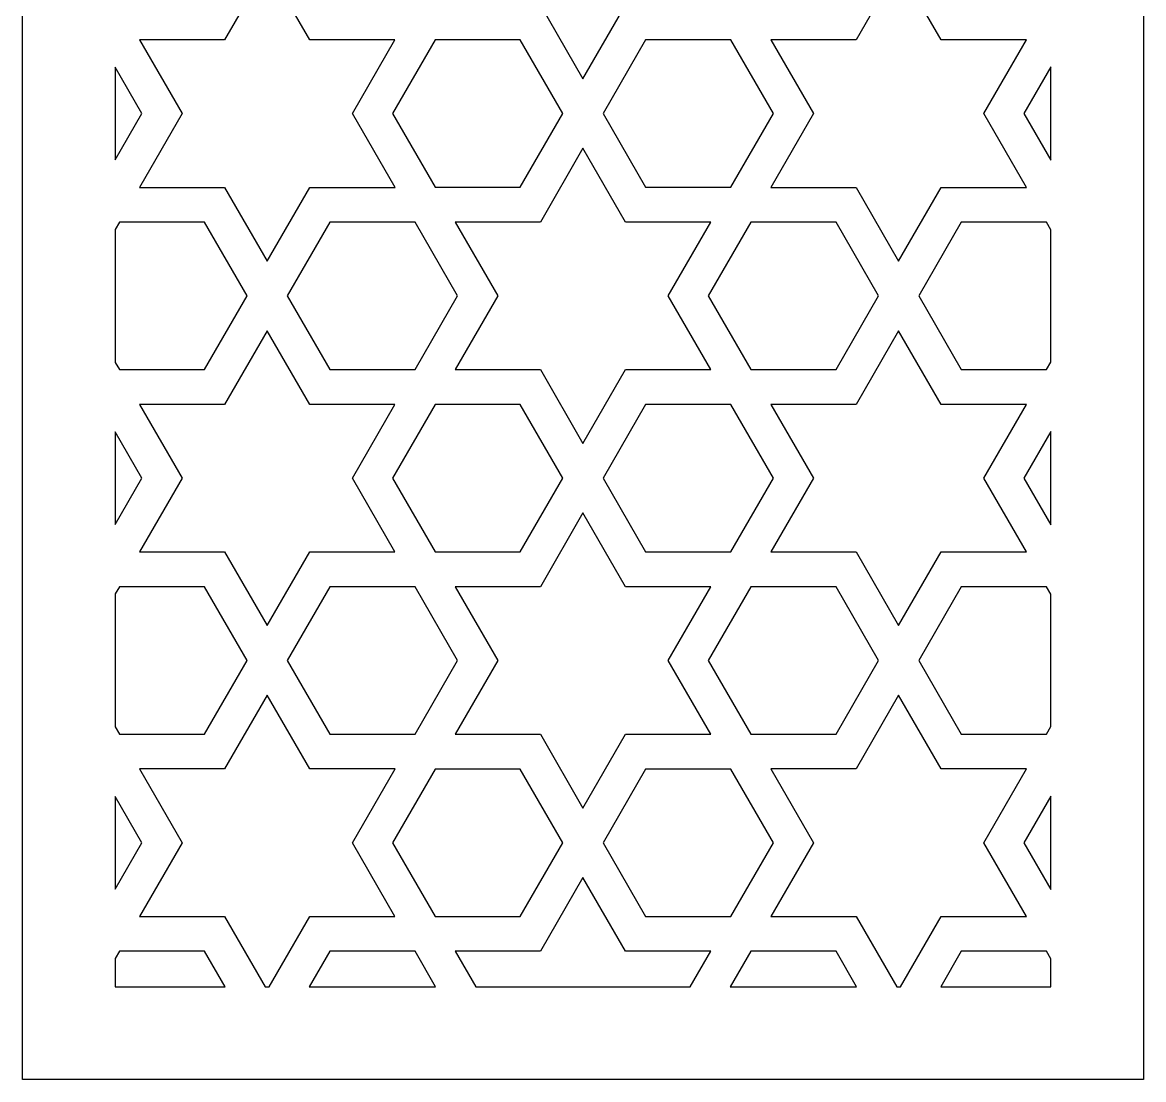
# Model space of a CAD drawing. Header units: millimetres. Extents: x -31 to 31, y -125 to 125.
# Drawn here: x -31.2 to 31.3, y -124.9 to -65.9 of the extents above; entities that cross this region are included whole.
import ezdxf

# ---------------------------------------------------------------- set-up
doc = ezdxf.new("R2010")
doc.units = ezdxf.units.MM
doc.header["$MEASUREMENT"] = 0
doc.layers.add('layer 1', color=7, linetype='Continuous')

msp = doc.modelspace()

# ---------------------------------------------------------------- linework, layer by layer
at = {"layer": 'layer 1', "color": 250}
for points, knots in [([(-31.2209, 125.1165), (-31.2209, 125.1165), (-31.2209, -124.8834), (-31.2209, -124.8834), (-31.2209, -124.8834), (-31.2209, -124.8834), (31.279, -124.8834), (31.279, -124.8834), (31.279, -124.8834), (31.279, -124.8834), (31.279, 125.1165), (31.279, 125.1165), (31.279, 125.1165), (31.279, 125.1165), (-31.2209, 125.1165), (-31.2209, 125.1165)], [0, 0, 0, 0, 0.2, 0.2, 0.2, 0.2, 0.4, 0.4, 0.4, 0.4, 0.6, 0.6, 0.6, 0.6, 1, 1, 1, 1]), ([(2.3994, -56.7415), (2.3994, -56.7415), (7.1473, -56.7415), (7.1473, -56.7415), (7.1473, -56.7415), (7.1473, -56.7415), (4.7734, -60.8535), (4.7734, -60.8535), (4.7734, -60.8535), (4.7734, -60.8535), (7.1473, -64.9655), (7.1473, -64.9655), (7.1473, -64.9655), (7.1473, -64.9655), (2.3994, -64.9655), (2.3994, -64.9655), (2.3994, -64.9655), (2.3994, -64.9655), (0.0252, -69.0774), (0.0252, -69.0774), (0.0252, -69.0774), (0.0252, -69.0774), (-2.3489, -64.9655), (-2.3489, -64.9655), (-2.3489, -64.9655), (-2.3489, -64.9655), (-7.0969, -64.9655), (-7.0969, -64.9655), (-7.0969, -64.9655), (-7.0969, -64.9655), (-4.723, -60.8535), (-4.723, -60.8535), (-4.723, -60.8535), (-4.723, -60.8535), (-7.0971, -56.7415), (-7.0971, -56.7415), (-7.0971, -56.7415), (-7.0971, -56.7415), (-2.3489, -56.7415), (-2.3489, -56.7415), (-2.3489, -56.7415), (-2.3489, -56.7415), (0.0252, -52.6295), (0.0252, -52.6295), (0.0252, -52.6295), (0.0252, -52.6295), (2.3994, -56.7415), (2.3994, -56.7415)], [0, 0, 0, 0, 0.0769231, 0.0769231, 0.0769231, 0.0769231, 0.1538462, 0.1538462, 0.1538462, 0.1538462, 0.2307692, 0.2307692, 0.2307692, 0.2307692, 0.3076923, 0.3076923, 0.3076923, 0.3076923, 0.3846154, 0.3846154, 0.3846154, 0.3846154, 0.4615385, 0.4615385, 0.4615385, 0.4615385, 0.5384615, 0.5384615, 0.5384615, 0.5384615, 0.6153846, 0.6153846, 0.6153846, 0.6153846, 0.6923077, 0.6923077, 0.6923077, 0.6923077, 0.7692308, 0.7692308, 0.7692308, 0.7692308, 0.8461538, 0.8461538, 0.8461538, 0.8461538, 1, 1, 1, 1]), ([(-15.2023, -66.9036), (-15.2023, -66.9036), (-10.4542, -66.9036), (-10.4542, -66.9036), (-10.4542, -66.9036), (-10.4542, -66.9036), (-12.8282, -71.0156), (-12.8282, -71.0156), (-12.8282, -71.0156), (-12.8282, -71.0156), (-10.4498, -75.1353), (-10.4498, -75.1353), (-10.4498, -75.1353), (-10.4498, -75.1353), (-15.2013, -75.1353), (-15.2013, -75.1353), (-15.2013, -75.1353), (-15.2013, -75.1353), (-17.5755, -79.2473), (-17.5755, -79.2473), (-17.5755, -79.2473), (-17.5755, -79.2473), (-19.9496, -75.1353), (-19.9496, -75.1353), (-19.9496, -75.1353), (-19.9496, -75.1353), (-24.7012, -75.1353), (-24.7012, -75.1353), (-24.7012, -75.1353), (-24.7012, -75.1353), (-22.3227, -71.0156), (-22.3227, -71.0156), (-22.3227, -71.0156), (-22.3227, -71.0156), (-24.6968, -66.9036), (-24.6968, -66.9036), (-24.6968, -66.9036), (-24.6968, -66.9036), (-19.9488, -66.9036), (-19.9488, -66.9036), (-19.9488, -66.9036), (-19.9488, -66.9036), (-17.5754, -62.7934), (-17.5754, -62.7934), (-17.5754, -62.7934), (-17.5754, -62.7934), (-15.2023, -66.9036), (-15.2023, -66.9036)], [0, 0, 0, 0, 0.0769231, 0.0769231, 0.0769231, 0.0769231, 0.1538462, 0.1538462, 0.1538462, 0.1538462, 0.2307692, 0.2307692, 0.2307692, 0.2307692, 0.3076923, 0.3076923, 0.3076923, 0.3076923, 0.3846154, 0.3846154, 0.3846154, 0.3846154, 0.4615385, 0.4615385, 0.4615385, 0.4615385, 0.5384615, 0.5384615, 0.5384615, 0.5384615, 0.6153846, 0.6153846, 0.6153846, 0.6153846, 0.6923077, 0.6923077, 0.6923077, 0.6923077, 0.7692308, 0.7692308, 0.7692308, 0.7692308, 0.8461538, 0.8461538, 0.8461538, 0.8461538, 1, 1, 1, 1]), ([(15.252, -75.1353), (15.252, -75.1353), (10.5004, -75.1353), (10.5004, -75.1353), (10.5004, -75.1353), (10.5004, -75.1353), (12.8788, -71.0156), (12.8788, -71.0156), (12.8788, -71.0156), (12.8788, -71.0156), (10.5046, -66.9036), (10.5046, -66.9036), (10.5046, -66.9036), (10.5046, -66.9036), (15.2527, -66.9036), (15.2527, -66.9036), (15.2527, -66.9036), (15.2527, -66.9036), (17.6258, -62.793), (17.6258, -62.793), (17.6258, -62.793), (17.6258, -62.793), (19.9993, -66.9036), (19.9993, -66.9036), (19.9993, -66.9036), (19.9993, -66.9036), (24.7473, -66.9036), (24.7473, -66.9036), (24.7473, -66.9036), (24.7473, -66.9036), (22.3732, -71.0156), (22.3732, -71.0156), (22.3732, -71.0156), (22.3732, -71.0156), (24.7516, -75.1353), (24.7516, -75.1353), (24.7516, -75.1353), (24.7516, -75.1353), (20, -75.1353), (20, -75.1353), (20, -75.1353), (20, -75.1353), (17.6258, -79.2473), (17.6258, -79.2473), (17.6258, -79.2473), (17.6258, -79.2473), (15.252, -75.1353), (15.252, -75.1353)], [0, 0, 0, 0, 0.0769231, 0.0769231, 0.0769231, 0.0769231, 0.1538462, 0.1538462, 0.1538462, 0.1538462, 0.2307692, 0.2307692, 0.2307692, 0.2307692, 0.3076923, 0.3076923, 0.3076923, 0.3076923, 0.3846154, 0.3846154, 0.3846154, 0.3846154, 0.4615385, 0.4615385, 0.4615385, 0.4615385, 0.5384615, 0.5384615, 0.5384615, 0.5384615, 0.6153846, 0.6153846, 0.6153846, 0.6153846, 0.6923077, 0.6923077, 0.6923077, 0.6923077, 0.7692308, 0.7692308, 0.7692308, 0.7692308, 0.8461538, 0.8461538, 0.8461538, 0.8461538, 1, 1, 1, 1]), ([(-8.216, -66.9036), (-8.216, -66.9036), (-3.4679, -66.9036), (-3.4679, -66.9036), (-3.4679, -66.9036), (-3.4679, -66.9036), (-1.0939, -71.0156), (-1.0939, -71.0156), (-1.0939, -71.0156), (-1.0939, -71.0156), (-1.0941, -71.0156), (-1.0941, -71.0156), (-1.0941, -71.0156), (-1.0941, -71.0156), (-1.0939, -71.0159), (-1.0939, -71.0159), (-1.0939, -71.0159), (-1.0939, -71.0159), (-3.4679, -75.1276), (-3.4679, -75.1276), (-3.4679, -75.1276), (-3.4679, -75.1276), (-8.216, -75.1276), (-8.216, -75.1276), (-8.216, -75.1276), (-8.216, -75.1276), (-10.5901, -71.0156), (-10.5901, -71.0156), (-10.5901, -71.0156), (-10.5901, -71.0156), (-8.216, -66.9036), (-8.216, -66.9036)], [0, 0, 0, 0, 0.1111111, 0.1111111, 0.1111111, 0.1111111, 0.2222222, 0.2222222, 0.2222222, 0.2222222, 0.3333333, 0.3333333, 0.3333333, 0.3333333, 0.4444444, 0.4444444, 0.4444444, 0.4444444, 0.5555556, 0.5555556, 0.5555556, 0.5555556, 0.6666667, 0.6666667, 0.6666667, 0.6666667, 0.7777778, 0.7777778, 0.7777778, 0.7777778, 1, 1, 1, 1]), ([(8.2663, -75.1276), (8.2663, -75.1276), (3.5184, -75.1276), (3.5184, -75.1276), (3.5184, -75.1276), (3.5184, -75.1276), (1.1443, -71.0156), (1.1443, -71.0156), (1.1443, -71.0156), (1.1443, -71.0156), (3.5184, -66.9036), (3.5184, -66.9036), (3.5184, -66.9036), (3.5184, -66.9036), (8.2663, -66.9036), (8.2663, -66.9036), (8.2663, -66.9036), (8.2663, -66.9036), (10.6405, -71.0156), (10.6405, -71.0156), (10.6405, -71.0156), (10.6405, -71.0156), (8.2663, -75.1276), (8.2663, -75.1276)], [0, 0, 0, 0, 0.1428571, 0.1428571, 0.1428571, 0.1428571, 0.2857143, 0.2857143, 0.2857143, 0.2857143, 0.4285714, 0.4285714, 0.4285714, 0.4285714, 0.5714286, 0.5714286, 0.5714286, 0.5714286, 0.7142857, 0.7142857, 0.7142857, 0.7142857, 1, 1, 1, 1]), ([(-26.052, -68.4333), (-26.052, -68.4333), (-24.5611, -71.0156), (-24.5611, -71.0156), (-24.5611, -71.0156), (-24.5611, -71.0156), (-26.052, -73.5979), (-26.052, -73.5979), (-26.052, -73.5979), (-26.052, -73.5979), (-26.052, -68.4333), (-26.052, -68.4333)], [0, 0, 0, 0, 0.25, 0.25, 0.25, 0.25, 0.5, 0.5, 0.5, 0.5, 1, 1, 1, 1]), ([(26.1101, -73.6117), (26.1101, -73.6117), (24.6115, -71.0156), (24.6115, -71.0156), (24.6115, -71.0156), (24.6115, -71.0156), (26.1101, -68.4195), (26.1101, -68.4195), (26.1101, -68.4195), (26.1101, -68.4195), (26.1101, -73.6117), (26.1101, -73.6117)], [0, 0, 0, 0, 0.25, 0.25, 0.25, 0.25, 0.5, 0.5, 0.5, 0.5, 1, 1, 1, 1]), ([(-2.3481, -85.2975), (-2.3481, -85.2975), (-7.0961, -85.2975), (-7.0961, -85.2975), (-7.0961, -85.2975), (-7.0961, -85.2975), (-4.7219, -81.1855), (-4.7219, -81.1855), (-4.7219, -81.1855), (-4.7219, -81.1855), (-7.1005, -77.0661), (-7.1005, -77.0661), (-7.1005, -77.0661), (-7.1005, -77.0661), (-2.3489, -77.0661), (-2.3489, -77.0661), (-2.3489, -77.0661), (-2.3489, -77.0661), (0.0252, -72.9541), (0.0252, -72.9541), (0.0252, -72.9541), (0.0252, -72.9541), (2.3994, -77.0661), (2.3994, -77.0661), (2.3994, -77.0661), (2.3994, -77.0661), (7.1511, -77.0661), (7.1511, -77.0661), (7.1511, -77.0661), (7.1511, -77.0661), (4.7727, -81.1855), (4.7727, -81.1855), (4.7727, -81.1855), (4.7727, -81.1855), (7.1466, -85.2975), (7.1466, -85.2975), (7.1466, -85.2975), (7.1466, -85.2975), (2.3984, -85.2975), (2.3984, -85.2975), (2.3984, -85.2975), (2.3984, -85.2975), (0.0253, -89.408), (0.0253, -89.408), (0.0253, -89.408), (0.0253, -89.408), (-2.3481, -85.2975), (-2.3481, -85.2975)], [0, 0, 0, 0, 0.0769231, 0.0769231, 0.0769231, 0.0769231, 0.1538462, 0.1538462, 0.1538462, 0.1538462, 0.2307692, 0.2307692, 0.2307692, 0.2307692, 0.3076923, 0.3076923, 0.3076923, 0.3076923, 0.3846154, 0.3846154, 0.3846154, 0.3846154, 0.4615385, 0.4615385, 0.4615385, 0.4615385, 0.5384615, 0.5384615, 0.5384615, 0.5384615, 0.6153846, 0.6153846, 0.6153846, 0.6153846, 0.6923077, 0.6923077, 0.6923077, 0.6923077, 0.7692308, 0.7692308, 0.7692308, 0.7692308, 0.8461538, 0.8461538, 0.8461538, 0.8461538, 1, 1, 1, 1]), ([(-26.052, -77.481), (-26.052, -77.481), (-25.8167, -77.0735), (-25.8167, -77.0735), (-25.8167, -77.0735), (-25.8167, -77.0735), (-21.0686, -77.0735), (-21.0686, -77.0735), (-21.0686, -77.0735), (-21.0686, -77.0735), (-18.6946, -81.1855), (-18.6946, -81.1855), (-18.6946, -81.1855), (-18.6946, -81.1855), (-18.6948, -81.1855), (-18.6948, -81.1855), (-18.6948, -81.1855), (-18.6948, -81.1855), (-18.6946, -81.1858), (-18.6946, -81.1858), (-18.6946, -81.1858), (-18.6946, -81.1858), (-21.0686, -85.2975), (-21.0686, -85.2975), (-21.0686, -85.2975), (-21.0686, -85.2975), (-25.8167, -85.2975), (-25.8167, -85.2975), (-25.8167, -85.2975), (-25.8167, -85.2975), (-26.052, -84.8903), (-26.052, -84.8903), (-26.052, -84.8903), (-26.052, -84.8903), (-26.052, -77.481), (-26.052, -77.481)], [0, 0, 0, 0, 0.1, 0.1, 0.1, 0.1, 0.2, 0.2, 0.2, 0.2, 0.3, 0.3, 0.3, 0.3, 0.4, 0.4, 0.4, 0.4, 0.5, 0.5, 0.5, 0.5, 0.6, 0.6, 0.6, 0.6, 0.7, 0.7, 0.7, 0.7, 0.8, 0.8, 0.8, 0.8, 1, 1, 1, 1]), ([(-6.9604, -81.1855), (-6.9604, -81.1855), (-9.3343, -85.2975), (-9.3343, -85.2975), (-9.3343, -85.2975), (-9.3343, -85.2975), (-14.0823, -85.2975), (-14.0823, -85.2975), (-14.0823, -85.2975), (-14.0823, -85.2975), (-16.4564, -81.1855), (-16.4564, -81.1855), (-16.4564, -81.1855), (-16.4564, -81.1855), (-14.0823, -77.0735), (-14.0823, -77.0735), (-14.0823, -77.0735), (-14.0823, -77.0735), (-9.3343, -77.0735), (-9.3343, -77.0735), (-9.3343, -77.0735), (-9.3343, -77.0735), (-6.9604, -81.1855), (-6.9604, -81.1855)], [0, 0, 0, 0, 0.1428571, 0.1428571, 0.1428571, 0.1428571, 0.2857143, 0.2857143, 0.2857143, 0.2857143, 0.4285714, 0.4285714, 0.4285714, 0.4285714, 0.5714286, 0.5714286, 0.5714286, 0.5714286, 0.7142857, 0.7142857, 0.7142857, 0.7142857, 1, 1, 1, 1]), ([(7.0107, -81.1855), (7.0107, -81.1855), (9.3846, -77.0735), (9.3846, -77.0735), (9.3846, -77.0735), (9.3846, -77.0735), (14.133, -77.0735), (14.133, -77.0735), (14.133, -77.0735), (14.133, -77.0735), (16.5068, -81.1855), (16.5068, -81.1855), (16.5068, -81.1855), (16.5068, -81.1855), (14.133, -85.2975), (14.133, -85.2975), (14.133, -85.2975), (14.133, -85.2975), (9.3846, -85.2975), (9.3846, -85.2975), (9.3846, -85.2975), (9.3846, -85.2975), (7.0107, -81.1855), (7.0107, -81.1855)], [0, 0, 0, 0, 0.1428571, 0.1428571, 0.1428571, 0.1428571, 0.2857143, 0.2857143, 0.2857143, 0.2857143, 0.4285714, 0.4285714, 0.4285714, 0.4285714, 0.5714286, 0.5714286, 0.5714286, 0.5714286, 0.7142857, 0.7142857, 0.7142857, 0.7142857, 1, 1, 1, 1]), ([(26.1101, -84.8766), (26.1101, -84.8766), (25.8671, -85.2975), (25.8671, -85.2975), (25.8671, -85.2975), (25.8671, -85.2975), (21.119, -85.2975), (21.119, -85.2975), (21.119, -85.2975), (21.119, -85.2975), (18.7448, -81.1855), (18.7448, -81.1855), (18.7448, -81.1855), (18.7448, -81.1855), (21.119, -77.0735), (21.119, -77.0735), (21.119, -77.0735), (21.119, -77.0735), (25.8671, -77.0735), (25.8671, -77.0735), (25.8671, -77.0735), (25.8671, -77.0735), (26.1101, -77.4944), (26.1101, -77.4944), (26.1101, -77.4944), (26.1101, -77.4944), (26.1101, -84.8766), (26.1101, -84.8766)], [0, 0, 0, 0, 0.125, 0.125, 0.125, 0.125, 0.25, 0.25, 0.25, 0.25, 0.375, 0.375, 0.375, 0.375, 0.5, 0.5, 0.5, 0.5, 0.625, 0.625, 0.625, 0.625, 0.75, 0.75, 0.75, 0.75, 1, 1, 1, 1]), ([(-15.2013, -87.236), (-15.2013, -87.236), (-10.4534, -87.236), (-10.4534, -87.236), (-10.4534, -87.236), (-10.4534, -87.236), (-12.8273, -91.348), (-12.8273, -91.348), (-12.8273, -91.348), (-12.8273, -91.348), (-10.4534, -95.4599), (-10.4534, -95.4599), (-10.4534, -95.4599), (-10.4534, -95.4599), (-15.2013, -95.4599), (-15.2013, -95.4599), (-15.2013, -95.4599), (-15.2013, -95.4599), (-17.5755, -99.5718), (-17.5755, -99.5718), (-17.5755, -99.5718), (-17.5755, -99.5718), (-19.9496, -95.4599), (-19.9496, -95.4599), (-19.9496, -95.4599), (-19.9496, -95.4599), (-24.6978, -95.4599), (-24.6978, -95.4599), (-24.6978, -95.4599), (-24.6978, -95.4599), (-22.3238, -91.348), (-22.3238, -91.348), (-22.3238, -91.348), (-22.3238, -91.348), (-24.6978, -87.236), (-24.6978, -87.236), (-24.6978, -87.236), (-24.6978, -87.236), (-19.9496, -87.236), (-19.9496, -87.236), (-19.9496, -87.236), (-19.9496, -87.236), (-17.5755, -83.124), (-17.5755, -83.124), (-17.5755, -83.124), (-17.5755, -83.124), (-15.2013, -87.236), (-15.2013, -87.236)], [0, 0, 0, 0, 0.0769231, 0.0769231, 0.0769231, 0.0769231, 0.1538462, 0.1538462, 0.1538462, 0.1538462, 0.2307692, 0.2307692, 0.2307692, 0.2307692, 0.3076923, 0.3076923, 0.3076923, 0.3076923, 0.3846154, 0.3846154, 0.3846154, 0.3846154, 0.4615385, 0.4615385, 0.4615385, 0.4615385, 0.5384615, 0.5384615, 0.5384615, 0.5384615, 0.6153846, 0.6153846, 0.6153846, 0.6153846, 0.6923077, 0.6923077, 0.6923077, 0.6923077, 0.7692308, 0.7692308, 0.7692308, 0.7692308, 0.8461538, 0.8461538, 0.8461538, 0.8461538, 1, 1, 1, 1]), ([(15.252, -95.4599), (15.252, -95.4599), (10.5036, -95.4599), (10.5036, -95.4599), (10.5036, -95.4599), (10.5036, -95.4599), (12.8778, -91.348), (12.8778, -91.348), (12.8778, -91.348), (12.8778, -91.348), (10.5036, -87.236), (10.5036, -87.236), (10.5036, -87.236), (10.5036, -87.236), (15.252, -87.236), (15.252, -87.236), (15.252, -87.236), (15.252, -87.236), (17.6258, -83.124), (17.6258, -83.124), (17.6258, -83.124), (17.6258, -83.124), (20, -87.236), (20, -87.236), (20, -87.236), (20, -87.236), (24.7481, -87.236), (24.7481, -87.236), (24.7481, -87.236), (24.7481, -87.236), (22.3742, -91.348), (22.3742, -91.348), (22.3742, -91.348), (22.3742, -91.348), (24.7481, -95.4599), (24.7481, -95.4599), (24.7481, -95.4599), (24.7481, -95.4599), (20, -95.4599), (20, -95.4599), (20, -95.4599), (20, -95.4599), (17.6258, -99.5718), (17.6258, -99.5718), (17.6258, -99.5718), (17.6258, -99.5718), (15.252, -95.4599), (15.252, -95.4599)], [0, 0, 0, 0, 0.0769231, 0.0769231, 0.0769231, 0.0769231, 0.1538462, 0.1538462, 0.1538462, 0.1538462, 0.2307692, 0.2307692, 0.2307692, 0.2307692, 0.3076923, 0.3076923, 0.3076923, 0.3076923, 0.3846154, 0.3846154, 0.3846154, 0.3846154, 0.4615385, 0.4615385, 0.4615385, 0.4615385, 0.5384615, 0.5384615, 0.5384615, 0.5384615, 0.6153846, 0.6153846, 0.6153846, 0.6153846, 0.6923077, 0.6923077, 0.6923077, 0.6923077, 0.7692308, 0.7692308, 0.7692308, 0.7692308, 0.8461538, 0.8461538, 0.8461538, 0.8461538, 1, 1, 1, 1]), ([(-1.0939, -91.3494), (-1.0939, -91.3494), (-3.467, -95.4599), (-3.467, -95.4599), (-3.467, -95.4599), (-3.467, -95.4599), (-8.2152, -95.4599), (-8.2152, -95.4599), (-8.2152, -95.4599), (-8.2152, -95.4599), (-10.5893, -91.348), (-10.5893, -91.348), (-10.5893, -91.348), (-10.5893, -91.348), (-8.2152, -87.236), (-8.2152, -87.236), (-8.2152, -87.236), (-8.2152, -87.236), (-3.467, -87.236), (-3.467, -87.236), (-3.467, -87.236), (-3.467, -87.236), (-1.0939, -91.3465), (-1.0939, -91.3465), (-1.0939, -91.3465), (-1.0939, -91.3465), (-1.0946, -91.348), (-1.0946, -91.348), (-1.0946, -91.348), (-1.0946, -91.348), (-1.0939, -91.3494), (-1.0939, -91.3494)], [0, 0, 0, 0, 0.1111111, 0.1111111, 0.1111111, 0.1111111, 0.2222222, 0.2222222, 0.2222222, 0.2222222, 0.3333333, 0.3333333, 0.3333333, 0.3333333, 0.4444444, 0.4444444, 0.4444444, 0.4444444, 0.5555556, 0.5555556, 0.5555556, 0.5555556, 0.6666667, 0.6666667, 0.6666667, 0.6666667, 0.7777778, 0.7777778, 0.7777778, 0.7777778, 1, 1, 1, 1]), ([(1.1443, -91.3465), (1.1443, -91.3465), (3.5174, -87.236), (3.5174, -87.236), (3.5174, -87.236), (3.5174, -87.236), (8.2656, -87.236), (8.2656, -87.236), (8.2656, -87.236), (8.2656, -87.236), (10.6398, -91.348), (10.6398, -91.348), (10.6398, -91.348), (10.6398, -91.348), (8.2656, -95.4599), (8.2656, -95.4599), (8.2656, -95.4599), (8.2656, -95.4599), (3.5174, -95.4599), (3.5174, -95.4599), (3.5174, -95.4599), (3.5174, -95.4599), (1.1443, -91.3496), (1.1443, -91.3496), (1.1443, -91.3496), (1.1443, -91.3496), (1.1453, -91.348), (1.1453, -91.348), (1.1453, -91.348), (1.1453, -91.348), (1.1443, -91.3465), (1.1443, -91.3465)], [0, 0, 0, 0, 0.1111111, 0.1111111, 0.1111111, 0.1111111, 0.2222222, 0.2222222, 0.2222222, 0.2222222, 0.3333333, 0.3333333, 0.3333333, 0.3333333, 0.4444444, 0.4444444, 0.4444444, 0.4444444, 0.5555556, 0.5555556, 0.5555556, 0.5555556, 0.6666667, 0.6666667, 0.6666667, 0.6666667, 0.7777778, 0.7777778, 0.7777778, 0.7777778, 1, 1, 1, 1]), ([(-26.052, -88.767), (-26.052, -88.767), (-24.5617, -91.348), (-24.5617, -91.348), (-24.5617, -91.348), (-24.5617, -91.348), (-26.052, -93.9292), (-26.052, -93.9292), (-26.052, -93.9292), (-26.052, -93.9292), (-26.052, -88.767), (-26.052, -88.767)], [0, 0, 0, 0, 0.25, 0.25, 0.25, 0.25, 0.5, 0.5, 0.5, 0.5, 1, 1, 1, 1]), ([(26.1101, -93.9427), (26.1101, -93.9427), (24.6122, -91.348), (24.6122, -91.348), (24.6122, -91.348), (24.6122, -91.348), (26.1101, -88.7533), (26.1101, -88.7533), (26.1101, -88.7533), (26.1101, -88.7533), (26.1101, -93.9427), (26.1101, -93.9427)], [0, 0, 0, 0, 0.25, 0.25, 0.25, 0.25, 0.5, 0.5, 0.5, 0.5, 1, 1, 1, 1]), ([(-2.3489, -105.6298), (-2.3489, -105.6298), (-7.1005, -105.6298), (-7.1005, -105.6298), (-7.1005, -105.6298), (-7.1005, -105.6298), (-4.7219, -101.51), (-4.7219, -101.51), (-4.7219, -101.51), (-4.7219, -101.51), (-7.0961, -97.3984), (-7.0961, -97.3984), (-7.0961, -97.3984), (-7.0961, -97.3984), (-2.3481, -97.3984), (-2.3481, -97.3984), (-2.3481, -97.3984), (-2.3481, -97.3984), (0.0253, -93.2878), (0.0253, -93.2878), (0.0253, -93.2878), (0.0253, -93.2878), (2.3984, -97.3984), (2.3984, -97.3984), (2.3984, -97.3984), (2.3984, -97.3984), (7.1466, -97.3984), (7.1466, -97.3984), (7.1466, -97.3984), (7.1466, -97.3984), (4.7727, -101.51), (4.7727, -101.51), (4.7727, -101.51), (4.7727, -101.51), (7.1511, -105.6298), (7.1511, -105.6298), (7.1511, -105.6298), (7.1511, -105.6298), (2.3994, -105.6298), (2.3994, -105.6298), (2.3994, -105.6298), (2.3994, -105.6298), (0.0252, -109.7417), (0.0252, -109.7417), (0.0252, -109.7417), (0.0252, -109.7417), (-2.3489, -105.6298), (-2.3489, -105.6298)], [0, 0, 0, 0, 0.0769231, 0.0769231, 0.0769231, 0.0769231, 0.1538462, 0.1538462, 0.1538462, 0.1538462, 0.2307692, 0.2307692, 0.2307692, 0.2307692, 0.3076923, 0.3076923, 0.3076923, 0.3076923, 0.3846154, 0.3846154, 0.3846154, 0.3846154, 0.4615385, 0.4615385, 0.4615385, 0.4615385, 0.5384615, 0.5384615, 0.5384615, 0.5384615, 0.6153846, 0.6153846, 0.6153846, 0.6153846, 0.6923077, 0.6923077, 0.6923077, 0.6923077, 0.7692308, 0.7692308, 0.7692308, 0.7692308, 0.8461538, 0.8461538, 0.8461538, 0.8461538, 1, 1, 1, 1]), ([(-26.052, -97.8056), (-26.052, -97.8056), (-25.8167, -97.3984), (-25.8167, -97.3984), (-25.8167, -97.3984), (-25.8167, -97.3984), (-21.0686, -97.3984), (-21.0686, -97.3984), (-21.0686, -97.3984), (-21.0686, -97.3984), (-18.6946, -101.51), (-18.6946, -101.51), (-18.6946, -101.51), (-18.6946, -101.51), (-18.6948, -101.51), (-18.6948, -101.51), (-18.6948, -101.51), (-18.6948, -101.51), (-18.6946, -101.51), (-18.6946, -101.51), (-18.6946, -101.51), (-18.6946, -101.51), (-21.0686, -105.622), (-21.0686, -105.622), (-21.0686, -105.622), (-21.0686, -105.622), (-25.8167, -105.622), (-25.8167, -105.622), (-25.8167, -105.622), (-25.8167, -105.622), (-26.052, -105.2149), (-26.052, -105.2149), (-26.052, -105.2149), (-26.052, -105.2149), (-26.052, -97.8056), (-26.052, -97.8056)], [0, 0, 0, 0, 0.1, 0.1, 0.1, 0.1, 0.2, 0.2, 0.2, 0.2, 0.3, 0.3, 0.3, 0.3, 0.4, 0.4, 0.4, 0.4, 0.5, 0.5, 0.5, 0.5, 0.6, 0.6, 0.6, 0.6, 0.7, 0.7, 0.7, 0.7, 0.8, 0.8, 0.8, 0.8, 1, 1, 1, 1]), ([(-14.0823, -97.3984), (-14.0823, -97.3984), (-9.3343, -97.3984), (-9.3343, -97.3984), (-9.3343, -97.3984), (-9.3343, -97.3984), (-6.9604, -101.51), (-6.9604, -101.51), (-6.9604, -101.51), (-6.9604, -101.51), (-9.3343, -105.622), (-9.3343, -105.622), (-9.3343, -105.622), (-9.3343, -105.622), (-14.0823, -105.622), (-14.0823, -105.622), (-14.0823, -105.622), (-14.0823, -105.622), (-16.4564, -101.51), (-16.4564, -101.51), (-16.4564, -101.51), (-16.4564, -101.51), (-14.0823, -97.3984), (-14.0823, -97.3984)], [0, 0, 0, 0, 0.1428571, 0.1428571, 0.1428571, 0.1428571, 0.2857143, 0.2857143, 0.2857143, 0.2857143, 0.4285714, 0.4285714, 0.4285714, 0.4285714, 0.5714286, 0.5714286, 0.5714286, 0.5714286, 0.7142857, 0.7142857, 0.7142857, 0.7142857, 1, 1, 1, 1]), ([(7.0107, -101.51), (7.0107, -101.51), (9.3846, -97.3984), (9.3846, -97.3984), (9.3846, -97.3984), (9.3846, -97.3984), (14.133, -97.3984), (14.133, -97.3984), (14.133, -97.3984), (14.133, -97.3984), (16.5068, -101.51), (16.5068, -101.51), (16.5068, -101.51), (16.5068, -101.51), (14.133, -105.622), (14.133, -105.622), (14.133, -105.622), (14.133, -105.622), (9.3846, -105.622), (9.3846, -105.622), (9.3846, -105.622), (9.3846, -105.622), (7.0107, -101.51), (7.0107, -101.51)], [0, 0, 0, 0, 0.1428571, 0.1428571, 0.1428571, 0.1428571, 0.2857143, 0.2857143, 0.2857143, 0.2857143, 0.4285714, 0.4285714, 0.4285714, 0.4285714, 0.5714286, 0.5714286, 0.5714286, 0.5714286, 0.7142857, 0.7142857, 0.7142857, 0.7142857, 1, 1, 1, 1]), ([(26.1101, -105.2011), (26.1101, -105.2011), (25.8671, -105.622), (25.8671, -105.622), (25.8671, -105.622), (25.8671, -105.622), (21.119, -105.622), (21.119, -105.622), (21.119, -105.622), (21.119, -105.622), (18.7448, -101.51), (18.7448, -101.51), (18.7448, -101.51), (18.7448, -101.51), (21.119, -97.3984), (21.119, -97.3984), (21.119, -97.3984), (21.119, -97.3984), (25.8671, -97.3984), (25.8671, -97.3984), (25.8671, -97.3984), (25.8671, -97.3984), (26.1101, -97.8192), (26.1101, -97.8192), (26.1101, -97.8192), (26.1101, -97.8192), (26.1101, -105.2011), (26.1101, -105.2011)], [0, 0, 0, 0, 0.125, 0.125, 0.125, 0.125, 0.25, 0.25, 0.25, 0.25, 0.375, 0.375, 0.375, 0.375, 0.5, 0.5, 0.5, 0.5, 0.625, 0.625, 0.625, 0.625, 0.75, 0.75, 0.75, 0.75, 1, 1, 1, 1]), ([(-17.684, -119.7145), (-17.684, -119.7145), (-19.9488, -115.7923), (-19.9488, -115.7923), (-19.9488, -115.7923), (-19.9488, -115.7923), (-24.6968, -115.7923), (-24.6968, -115.7923), (-24.6968, -115.7923), (-24.6968, -115.7923), (-22.3227, -111.6799), (-22.3227, -111.6799), (-22.3227, -111.6799), (-22.3227, -111.6799), (-24.7012, -107.5606), (-24.7012, -107.5606), (-24.7012, -107.5606), (-24.7012, -107.5606), (-19.9496, -107.5606), (-19.9496, -107.5606), (-19.9496, -107.5606), (-19.9496, -107.5606), (-17.5755, -103.4485), (-17.5755, -103.4485), (-17.5755, -103.4485), (-17.5755, -103.4485), (-15.2013, -107.5606), (-15.2013, -107.5606), (-15.2013, -107.5606), (-15.2013, -107.5606), (-10.4498, -107.5606), (-10.4498, -107.5606), (-10.4498, -107.5606), (-10.4498, -107.5606), (-12.8282, -111.6799), (-12.8282, -111.6799), (-12.8282, -111.6799), (-12.8282, -111.6799), (-10.4542, -115.7923), (-10.4542, -115.7923), (-10.4542, -115.7923), (-10.4542, -115.7923), (-15.2023, -115.7923), (-15.2023, -115.7923), (-15.2023, -115.7923), (-15.2023, -115.7923), (-17.4669, -119.7145), (-17.4669, -119.7145), (-17.4669, -119.7145), (-17.4669, -119.7145), (-17.684, -119.7145), (-17.684, -119.7145)], [0, 0, 0, 0, 0.0714286, 0.0714286, 0.0714286, 0.0714286, 0.1428571, 0.1428571, 0.1428571, 0.1428571, 0.2142857, 0.2142857, 0.2142857, 0.2142857, 0.2857143, 0.2857143, 0.2857143, 0.2857143, 0.3571429, 0.3571429, 0.3571429, 0.3571429, 0.4285714, 0.4285714, 0.4285714, 0.4285714, 0.5, 0.5, 0.5, 0.5, 0.5714286, 0.5714286, 0.5714286, 0.5714286, 0.6428571, 0.6428571, 0.6428571, 0.6428571, 0.7142857, 0.7142857, 0.7142857, 0.7142857, 0.7857143, 0.7857143, 0.7857143, 0.7857143, 0.8571429, 0.8571429, 0.8571429, 0.8571429, 1, 1, 1, 1]), ([(17.5172, -119.7145), (17.5172, -119.7145), (15.2527, -115.7923), (15.2527, -115.7923), (15.2527, -115.7923), (15.2527, -115.7923), (10.5046, -115.7923), (10.5046, -115.7923), (10.5046, -115.7923), (10.5046, -115.7923), (12.8788, -111.6799), (12.8788, -111.6799), (12.8788, -111.6799), (12.8788, -111.6799), (10.5004, -107.5606), (10.5004, -107.5606), (10.5004, -107.5606), (10.5004, -107.5606), (15.252, -107.5606), (15.252, -107.5606), (15.252, -107.5606), (15.252, -107.5606), (17.6258, -103.4483), (17.6258, -103.4483), (17.6258, -103.4483), (17.6258, -103.4483), (20, -107.5606), (20, -107.5606), (20, -107.5606), (20, -107.5606), (24.7516, -107.5606), (24.7516, -107.5606), (24.7516, -107.5606), (24.7516, -107.5606), (22.3732, -111.6799), (22.3732, -111.6799), (22.3732, -111.6799), (22.3732, -111.6799), (24.7473, -115.7923), (24.7473, -115.7923), (24.7473, -115.7923), (24.7473, -115.7923), (19.9993, -115.7923), (19.9993, -115.7923), (19.9993, -115.7923), (19.9993, -115.7923), (17.7345, -119.7145), (17.7345, -119.7145), (17.7345, -119.7145), (17.7345, -119.7145), (17.5172, -119.7145), (17.5172, -119.7145)], [0, 0, 0, 0, 0.0714286, 0.0714286, 0.0714286, 0.0714286, 0.1428571, 0.1428571, 0.1428571, 0.1428571, 0.2142857, 0.2142857, 0.2142857, 0.2142857, 0.2857143, 0.2857143, 0.2857143, 0.2857143, 0.3571429, 0.3571429, 0.3571429, 0.3571429, 0.4285714, 0.4285714, 0.4285714, 0.4285714, 0.5, 0.5, 0.5, 0.5, 0.5714286, 0.5714286, 0.5714286, 0.5714286, 0.6428571, 0.6428571, 0.6428571, 0.6428571, 0.7142857, 0.7142857, 0.7142857, 0.7142857, 0.7857143, 0.7857143, 0.7857143, 0.7857143, 0.8571429, 0.8571429, 0.8571429, 0.8571429, 1, 1, 1, 1]), ([(-1.0939, -111.6802), (-1.0939, -111.6802), (-3.4679, -115.7923), (-3.4679, -115.7923), (-3.4679, -115.7923), (-3.4679, -115.7923), (-8.216, -115.7923), (-8.216, -115.7923), (-8.216, -115.7923), (-8.216, -115.7923), (-10.5901, -111.6799), (-10.5901, -111.6799), (-10.5901, -111.6799), (-10.5901, -111.6799), (-8.216, -107.5679), (-8.216, -107.5679), (-8.216, -107.5679), (-8.216, -107.5679), (-3.4679, -107.5679), (-3.4679, -107.5679), (-3.4679, -107.5679), (-3.4679, -107.5679), (-1.0939, -111.6799), (-1.0939, -111.6799), (-1.0939, -111.6799), (-1.0939, -111.6799), (-1.0941, -111.6799), (-1.0941, -111.6799), (-1.0941, -111.6799), (-1.0941, -111.6799), (-1.0939, -111.6802), (-1.0939, -111.6802)], [0, 0, 0, 0, 0.1111111, 0.1111111, 0.1111111, 0.1111111, 0.2222222, 0.2222222, 0.2222222, 0.2222222, 0.3333333, 0.3333333, 0.3333333, 0.3333333, 0.4444444, 0.4444444, 0.4444444, 0.4444444, 0.5555556, 0.5555556, 0.5555556, 0.5555556, 0.6666667, 0.6666667, 0.6666667, 0.6666667, 0.7777778, 0.7777778, 0.7777778, 0.7777778, 1, 1, 1, 1]), ([(3.5184, -107.5679), (3.5184, -107.5679), (8.2663, -107.5679), (8.2663, -107.5679), (8.2663, -107.5679), (8.2663, -107.5679), (10.6405, -111.6799), (10.6405, -111.6799), (10.6405, -111.6799), (10.6405, -111.6799), (8.2663, -115.7923), (8.2663, -115.7923), (8.2663, -115.7923), (8.2663, -115.7923), (3.5184, -115.7923), (3.5184, -115.7923), (3.5184, -115.7923), (3.5184, -115.7923), (1.1443, -111.6799), (1.1443, -111.6799), (1.1443, -111.6799), (1.1443, -111.6799), (3.5184, -107.5679), (3.5184, -107.5679)], [0, 0, 0, 0, 0.1428571, 0.1428571, 0.1428571, 0.1428571, 0.2857143, 0.2857143, 0.2857143, 0.2857143, 0.4285714, 0.4285714, 0.4285714, 0.4285714, 0.5714286, 0.5714286, 0.5714286, 0.5714286, 0.7142857, 0.7142857, 0.7142857, 0.7142857, 1, 1, 1, 1]), ([(-26.052, -109.0976), (-26.052, -109.0976), (-24.5611, -111.6799), (-24.5611, -111.6799), (-24.5611, -111.6799), (-24.5611, -111.6799), (-26.052, -114.2625), (-26.052, -114.2625), (-26.052, -114.2625), (-26.052, -114.2625), (-26.052, -109.0976), (-26.052, -109.0976)], [0, 0, 0, 0, 0.25, 0.25, 0.25, 0.25, 0.5, 0.5, 0.5, 0.5, 1, 1, 1, 1]), ([(26.1101, -114.2763), (26.1101, -114.2763), (24.6115, -111.6799), (24.6115, -111.6799), (24.6115, -111.6799), (24.6115, -111.6799), (26.1101, -109.0839), (26.1101, -109.0839), (26.1101, -109.0839), (26.1101, -109.0839), (26.1101, -114.2763), (26.1101, -114.2763)], [0, 0, 0, 0, 0.25, 0.25, 0.25, 0.25, 0.5, 0.5, 0.5, 0.5, 1, 1, 1, 1]), ([(-5.9515, -119.7145), (-5.9515, -119.7145), (-7.0971, -117.7304), (-7.0971, -117.7304), (-7.0971, -117.7304), (-7.0971, -117.7304), (-2.3489, -117.7304), (-2.3489, -117.7304), (-2.3489, -117.7304), (-2.3489, -117.7304), (0.0252, -113.6185), (0.0252, -113.6185), (0.0252, -113.6185), (0.0252, -113.6185), (2.3994, -117.7304), (2.3994, -117.7304), (2.3994, -117.7304), (2.3994, -117.7304), (7.1473, -117.7304), (7.1473, -117.7304), (7.1473, -117.7304), (7.1473, -117.7304), (6.0018, -119.7145), (6.0018, -119.7145), (6.0018, -119.7145), (6.0018, -119.7145), (-5.9515, -119.7145), (-5.9515, -119.7145)], [0, 0, 0, 0, 0.125, 0.125, 0.125, 0.125, 0.25, 0.25, 0.25, 0.25, 0.375, 0.375, 0.375, 0.375, 0.5, 0.5, 0.5, 0.5, 0.625, 0.625, 0.625, 0.625, 0.75, 0.75, 0.75, 0.75, 1, 1, 1, 1]), ([(-26.052, -119.7145), (-26.052, -119.7145), (-26.052, -118.1392), (-26.052, -118.1392), (-26.052, -118.1392), (-26.052, -118.1392), (-25.816, -117.7304), (-25.816, -117.7304), (-25.816, -117.7304), (-25.816, -117.7304), (-21.0677, -117.7304), (-21.0677, -117.7304), (-21.0677, -117.7304), (-21.0677, -117.7304), (-19.9223, -119.7145), (-19.9223, -119.7145), (-19.9223, -119.7145), (-19.9223, -119.7145), (-26.052, -119.7145), (-26.052, -119.7145)], [0, 0, 0, 0, 0.1666667, 0.1666667, 0.1666667, 0.1666667, 0.3333333, 0.3333333, 0.3333333, 0.3333333, 0.5, 0.5, 0.5, 0.5, 0.6666667, 0.6666667, 0.6666667, 0.6666667, 1, 1, 1, 1]), ([(-15.2289, -119.7145), (-15.2289, -119.7145), (-14.0833, -117.7304), (-14.0833, -117.7304), (-14.0833, -117.7304), (-14.0833, -117.7304), (-9.3351, -117.7304), (-9.3351, -117.7304), (-9.3351, -117.7304), (-9.3351, -117.7304), (-8.1896, -119.7145), (-8.1896, -119.7145), (-8.1896, -119.7145), (-8.1896, -119.7145), (-15.2289, -119.7145), (-15.2289, -119.7145)], [0, 0, 0, 0, 0.2, 0.2, 0.2, 0.2, 0.4, 0.4, 0.4, 0.4, 0.6, 0.6, 0.6, 0.6, 1, 1, 1, 1]), ([(8.2398, -119.7145), (8.2398, -119.7145), (9.3853, -117.7304), (9.3853, -117.7304), (9.3853, -117.7304), (9.3853, -117.7304), (14.1337, -117.7304), (14.1337, -117.7304), (14.1337, -117.7304), (14.1337, -117.7304), (15.2791, -119.7145), (15.2791, -119.7145), (15.2791, -119.7145), (15.2791, -119.7145), (8.2398, -119.7145), (8.2398, -119.7145)], [0, 0, 0, 0, 0.2, 0.2, 0.2, 0.2, 0.4, 0.4, 0.4, 0.4, 0.6, 0.6, 0.6, 0.6, 1, 1, 1, 1]), ([(26.1101, -119.7145), (26.1101, -119.7145), (19.9725, -119.7145), (19.9725, -119.7145), (19.9725, -119.7145), (19.9725, -119.7145), (21.1183, -117.7304), (21.1183, -117.7304), (21.1183, -117.7304), (21.1183, -117.7304), (25.8664, -117.7304), (25.8664, -117.7304), (25.8664, -117.7304), (25.8664, -117.7304), (26.1101, -118.1527), (26.1101, -118.1527), (26.1101, -118.1527), (26.1101, -118.1527), (26.1101, -119.7145), (26.1101, -119.7145)], [0, 0, 0, 0, 0.1666667, 0.1666667, 0.1666667, 0.1666667, 0.3333333, 0.3333333, 0.3333333, 0.3333333, 0.5, 0.5, 0.5, 0.5, 0.6666667, 0.6666667, 0.6666667, 0.6666667, 1, 1, 1, 1])]:
    msp.add_open_spline(points, degree=3, knots=knots, dxfattribs=at)

doc.saveas('drawing.dxf')
